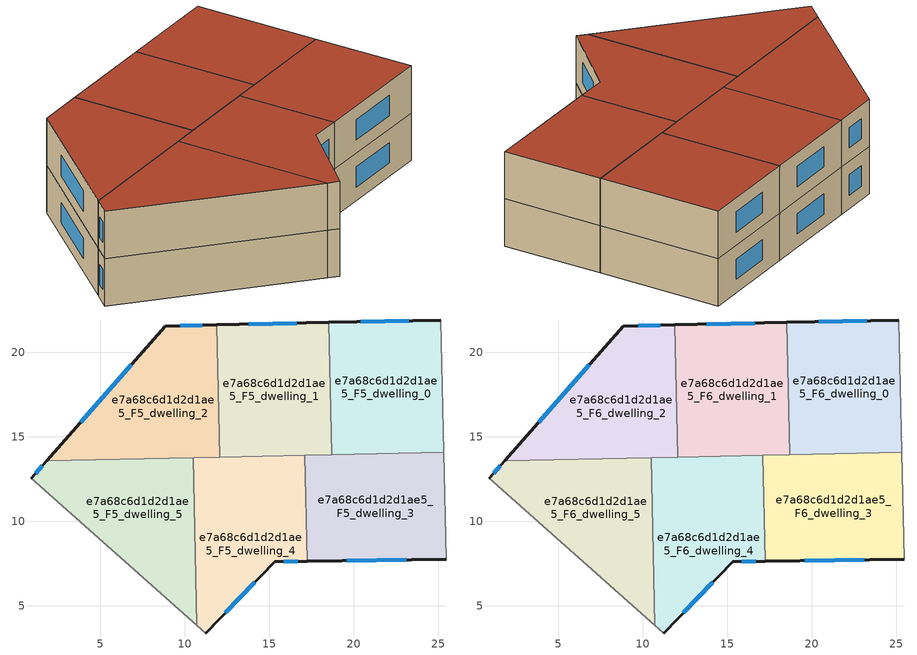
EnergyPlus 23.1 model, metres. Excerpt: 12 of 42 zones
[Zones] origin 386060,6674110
e7a68c6d1d2d1ae5_F5_dwelling_0
 floor to e7a68c6d1d2d1ae5_F4_dwelling_0 (EU_floor_Construction): 25.14,21.92 25.31,14.1 18.68,13.95 18.51,21.77 z15
 wall outside (EU_wall_Construction): 25.14,21.92 18.51,21.77 z15:18
 wall adiabatic (EU_wall_Construction): 25.31,14.1 25.14,21.92 z15:18
 wall to e7a68c6d1d2d1ae5_F5_dwelling_1 (EU_wall_Construction): 18.51,21.77 18.68,13.95 z15:18
 wall to e7a68c6d1d2d1ae5_F5_dwelling_3 (EU_wall_Construction): 18.68,13.95 25.31,14.1 z15:18
 window (EU_Window_Construction): 23.24,21.88 20.4,21.82 z15.86:17.14
e7a68c6d1d2d1ae5_F5_dwelling_1
 floor to e7a68c6d1d2d1ae5_F4_dwelling_1 (EU_floor_Construction): 18.51,21.77 18.68,13.95 12.05,13.81 11.88,21.63 z15
 wall outside (EU_wall_Construction): 18.51,21.77 11.88,21.63 z15:18
 wall to e7a68c6d1d2d1ae5_F5_dwelling_2 (EU_wall_Construction): 11.88,21.63 12.05,13.81 z15:18
 wall to e7a68c6d1d2d1ae5_F5_dwelling_4 (EU_wall_Construction): 12.05,13.81 17.09,13.92 z15:18
 wall to e7a68c6d1d2d1ae5_F5_dwelling_3 (EU_wall_Construction): 17.09,13.92 18.68,13.95 z15:18
 window (EU_Window_Construction): 16.61,21.73 13.77,21.67 z15.86:17.14
e7a68c6d1d2d1ae5_F5_dwelling_2
 floor to e7a68c6d1d2d1ae5_F4_dwelling_2 (EU_floor_Construction): 11.88,21.63 12.05,13.81 1.82,13.58 8.85,21.56 z15
 wall outside (EU_wall_Construction): 11.88,21.63 8.85,21.56 1.82,13.58 z15:18
 wall to e7a68c6d1d2d1ae5_F5_dwelling_5 (EU_wall_Construction): 1.82,13.58 10.49,13.77 z15:18
 wall to e7a68c6d1d2d1ae5_F5_dwelling_4 (EU_wall_Construction): 10.49,13.77 12.05,13.81 z15:18
 window (EU_Window_Construction): 6.84,19.28 3.83,15.86 / 11.01,21.61 9.71,21.58 z15.86:17.14
e7a68c6d1d2d1ae5_F5_dwelling_3
 floor to e7a68c6d1d2d1ae5_F4_dwelling_3 (EU_floor_Construction): 25.31,14.1 25.45,7.76 17.23,7.65 17.09,13.92 z15
 wall outside (EU_wall_Construction): 17.23,7.65 25.45,7.76 z15:18
 wall adiabatic (EU_wall_Construction): 25.45,7.76 25.31,14.1 z15:18
 wall to e7a68c6d1d2d1ae5_F5_dwelling_4 (EU_wall_Construction): 17.09,13.92 17.23,7.65 z15:18
 window (EU_Window_Construction): 19.58,7.68 23.1,7.73 z15.86:17.14
e7a68c6d1d2d1ae5_F5_dwelling_4
 floor to e7a68c6d1d2d1ae5_F4_dwelling_4 (EU_floor_Construction): 17.09,13.92 17.23,7.65 15.3,7.62 11.23,3.4 10.71,3.87 10.49,13.77 z15
 wall outside (EU_wall_Construction): 11.23,3.4 15.3,7.62 17.23,7.65 z15:18
 wall to e7a68c6d1d2d1ae5_F5_dwelling_5 (EU_wall_Construction): 10.49,13.77 10.71,3.87 z15:18
 wall adiabatic (EU_wall_Construction): 10.71,3.87 11.23,3.4 z15:18
 window (EU_Window_Construction): 15.85,7.63 16.68,7.64 / 12.4,4.61 14.14,6.42 z15.86:17.14
e7a68c6d1d2d1ae5_F5_dwelling_5
 floor to e7a68c6d1d2d1ae5_F4_dwelling_5 (EU_floor_Construction): 10.49,13.77 10.71,3.87 0.92,12.56 1.82,13.58 z15
 wall outside (EU_wall_Construction): 1.82,13.58 0.92,12.56 z15:18
 wall adiabatic (EU_wall_Construction): 0.92,12.56 10.71,3.87 z15:18
 window (EU_Window_Construction): 1.56,13.29 1.18,12.85 z15.86:17.14
e7a68c6d1d2d1ae5_F6_dwelling_0
 floor to e7a68c6d1d2d1ae5_F5_dwelling_0 (EU_floor_Construction): 25.14,21.92 25.31,14.1 18.68,13.95 18.51,21.77 z18
 wall outside (EU_wall_Construction): 25.14,21.92 18.51,21.77 z18:21
 wall adiabatic (EU_wall_Construction): 25.31,14.1 25.14,21.92 z18:21
 wall to e7a68c6d1d2d1ae5_F6_dwelling_1 (EU_wall_Construction): 18.51,21.77 18.68,13.95 z18:21
 wall to e7a68c6d1d2d1ae5_F6_dwelling_3 (EU_wall_Construction): 18.68,13.95 25.31,14.1 z18:21
 window (EU_Window_Construction): 23.24,21.88 20.4,21.82 z18.86:20.14
 roof outside (EU_roof_Construction): 25.31,14.1 25.14,21.92 18.51,21.77 18.68,13.95 z21
e7a68c6d1d2d1ae5_F6_dwelling_1
 floor to e7a68c6d1d2d1ae5_F5_dwelling_1 (EU_floor_Construction): 18.51,21.77 18.68,13.95 12.05,13.81 11.88,21.63 z18
 wall outside (EU_wall_Construction): 18.51,21.77 11.88,21.63 z18:21
 wall to e7a68c6d1d2d1ae5_F6_dwelling_2 (EU_wall_Construction): 11.88,21.63 12.05,13.81 z18:21
 wall to e7a68c6d1d2d1ae5_F6_dwelling_4 (EU_wall_Construction): 12.05,13.81 17.09,13.92 z18:21
 wall to e7a68c6d1d2d1ae5_F6_dwelling_3 (EU_wall_Construction): 17.09,13.92 18.68,13.95 z18:21
 window (EU_Window_Construction): 16.61,21.73 13.77,21.67 z18.86:20.14
 roof outside (EU_roof_Construction): 18.68,13.95 18.51,21.77 11.88,21.63 12.05,13.81 z21
e7a68c6d1d2d1ae5_F6_dwelling_2
 floor to e7a68c6d1d2d1ae5_F5_dwelling_2 (EU_floor_Construction): 11.88,21.63 12.05,13.81 1.82,13.58 8.85,21.56 z18
 wall outside (EU_wall_Construction): 11.88,21.63 8.85,21.56 1.82,13.58 z18:21
 wall to e7a68c6d1d2d1ae5_F6_dwelling_5 (EU_wall_Construction): 1.82,13.58 10.49,13.77 z18:21
 wall to e7a68c6d1d2d1ae5_F6_dwelling_4 (EU_wall_Construction): 10.49,13.77 12.05,13.81 z18:21
 window (EU_Window_Construction): 6.84,19.28 3.83,15.86 / 11.01,21.61 9.71,21.58 z18.86:20.14
 roof outside (EU_roof_Construction): 12.05,13.81 11.88,21.63 8.85,21.56 1.82,13.58 z21
e7a68c6d1d2d1ae5_F6_dwelling_3
 floor to e7a68c6d1d2d1ae5_F5_dwelling_3 (EU_floor_Construction): 25.31,14.1 25.45,7.76 17.23,7.65 17.09,13.92 z18
 wall outside (EU_wall_Construction): 17.23,7.65 25.45,7.76 z18:21
 wall adiabatic (EU_wall_Construction): 25.45,7.76 25.31,14.1 z18:21
 wall to e7a68c6d1d2d1ae5_F6_dwelling_4 (EU_wall_Construction): 17.09,13.92 17.23,7.65 z18:21
 window (EU_Window_Construction): 19.58,7.68 23.1,7.73 z18.86:20.14
 roof outside (EU_roof_Construction): 25.45,7.76 25.31,14.1 17.09,13.92 17.23,7.65 z21
e7a68c6d1d2d1ae5_F6_dwelling_4
 floor to e7a68c6d1d2d1ae5_F5_dwelling_4 (EU_floor_Construction): 17.09,13.92 17.23,7.65 15.3,7.62 11.23,3.4 10.71,3.87 10.49,13.77 z18
 wall outside (EU_wall_Construction): 11.23,3.4 15.3,7.62 17.23,7.65 z18:21
 wall to e7a68c6d1d2d1ae5_F6_dwelling_5 (EU_wall_Construction): 10.49,13.77 10.71,3.87 z18:21
 wall adiabatic (EU_wall_Construction): 10.71,3.87 11.23,3.4 z18:21
 window (EU_Window_Construction): 15.85,7.63 16.68,7.64 / 12.4,4.61 14.14,6.42 z18.86:20.14
 roof outside (EU_roof_Construction): 17.23,7.65 17.09,13.92 10.49,13.77 10.71,3.87 11.23,3.4 15.3,7.62 z21
e7a68c6d1d2d1ae5_F6_dwelling_5
 floor to e7a68c6d1d2d1ae5_F5_dwelling_5 (EU_floor_Construction): 10.49,13.77 10.71,3.87 0.92,12.56 1.82,13.58 z18
 wall outside (EU_wall_Construction): 1.82,13.58 0.92,12.56 z18:21
 wall adiabatic (EU_wall_Construction): 0.92,12.56 10.71,3.87 z18:21
 window (EU_Window_Construction): 1.56,13.29 1.18,12.85 z18.86:20.14
 roof outside (EU_roof_Construction): 10.71,3.87 10.49,13.77 1.82,13.58 0.92,12.56 z21
[Building]
EU S2 Campaign: North Axis=0; Terrain=City; Solar Distribution=FullExterior
[Site:Location]
Helsinki-Vantaa.AP: Latitude=60.317; Longitude=24.963; Time Zone=2; Elevation=54.6
[SizingPeriod:WeatherFileDays]
AnnualSizingPeriod: Begin Month=1; Begin Day of Month=1; End Month=12; End Day of Month=31; Day of Week for Start Day=Monday; Use Weather File Daylight Saving Period=No; Use Weather File Rain and Snow Indicators=No
[MATERIAL]
EU_InternalMass_Material: Roughness=MediumRough; Thickness=0.1; Conductivity=1; Density=1800; Specific Heat=900; Thermal Absorptance=0.9; Solar Absorptance=0.7; Visible Absorptance=0.7
[MATERIAL:NOMASS] Roughness=MediumRough; Thermal Absorptance=0.9; Solar Absorptance=0.7; Visible Absorptance=0.7
Name | Thermal Resistance
EU_wall_NoMass | 1.10183
EU_roof_NoMass; EU_floor_NoMass | 1.70606
[WINDOWMATERIAL:SIMPLEGLAZINGSYSTEM]
EU_Window_SimpleGlazing: UFactor=3.11035; Solar Heat Gain Coefficient=0.8; Visible Transmittance=0.8
[CONSTRUCTION]
EU_wall_Construction: EU_wall_NoMass
EU_roof_Construction: EU_roof_NoMass
EU_floor_Construction: EU_floor_NoMass
EU_Window_Construction: EU_Window_SimpleGlazing
EU_InternalMass_Construction: EU_InternalMass_Material
[ZONE] Type=1; Multiplier=1; Ceiling Height=autocalculate; Floor Area=autocalculate; Part of Total Floor Area=Yes
Name | Volume
e7a68c6d1d2d1ae5_F5_dwelling_0; e7a68c6d1d2d1ae5_F6_dwelling_0; e7a68c6d1d2d1ae5_F5_dwelling_5; e7a68c6d1d2d1ae5_F6_dwelling_5 | 155.651
e7a68c6d1d2d1ae5_F5_dwelling_1; e7a68c6d1d2d1ae5_F6_dwelling_1 | 155.661
e7a68c6d1d2d1ae5_F5_dwelling_2; e7a68c6d1d2d1ae5_F6_dwelling_2; e7a68c6d1d2d1ae5_F5_dwelling_4; e7a68c6d1d2d1ae5_F6_dwelling_4 | 155.667
e7a68c6d1d2d1ae5_F5_dwelling_3; e7a68c6d1d2d1ae5_F6_dwelling_3 | 155.659
[INTERNALMASS] Construction=EU_InternalMass_Construction
Name | Zone or ZoneList | Surface Area
e7a68c6d1d2d1ae5_F5_dwelling_0_EU_InternalMass | e7a68c6d1d2d1ae5_F5_dwelling_0 | 51.8834
e7a68c6d1d2d1ae5_F5_dwelling_1_EU_InternalMass | e7a68c6d1d2d1ae5_F5_dwelling_1 | 51.8866
e7a68c6d1d2d1ae5_F5_dwelling_2_EU_InternalMass | e7a68c6d1d2d1ae5_F5_dwelling_2 | 51.8892
e7a68c6d1d2d1ae5_F5_dwelling_3_EU_InternalMass | e7a68c6d1d2d1ae5_F5_dwelling_3 | 51.8865
e7a68c6d1d2d1ae5_F5_dwelling_4_EU_InternalMass | e7a68c6d1d2d1ae5_F5_dwelling_4 | 51.8896
e7a68c6d1d2d1ae5_F5_dwelling_5_EU_InternalMass | e7a68c6d1d2d1ae5_F5_dwelling_5 | 51.8835
e7a68c6d1d2d1ae5_F6_dwelling_0_EU_InternalMass | e7a68c6d1d2d1ae5_F6_dwelling_0 | 51.8834
e7a68c6d1d2d1ae5_F6_dwelling_1_EU_InternalMass | e7a68c6d1d2d1ae5_F6_dwelling_1 | 51.8866
e7a68c6d1d2d1ae5_F6_dwelling_2_EU_InternalMass | e7a68c6d1d2d1ae5_F6_dwelling_2 | 51.8892
e7a68c6d1d2d1ae5_F6_dwelling_3_EU_InternalMass | e7a68c6d1d2d1ae5_F6_dwelling_3 | 51.8865
e7a68c6d1d2d1ae5_F6_dwelling_4_EU_InternalMass | e7a68c6d1d2d1ae5_F6_dwelling_4 | 51.8896
e7a68c6d1d2d1ae5_F6_dwelling_5_EU_InternalMass | e7a68c6d1d2d1ae5_F6_dwelling_5 | 51.8835
[OTHEREQUIPMENT] Fuel Type=Electricity; Design Level Calculation Method=Watts/Area; Power per Zone Floor Area=1; Fraction Latent=0; Fraction Radiant=0; Fraction Lost=0; Carbon Dioxide Generation Rate=0; EndUse Subcategory=EU_Step8_InternalGains
Name | Zone or ZoneList or Space or SpaceList | Schedule
EU_Step8_InternalGain_e7a68c6d1d2d1ae5_F5_dwelling_0_f000 | e7a68c6d1d2d1ae5_F5_dwelling_0 | EU_Step8_GainSchedule_e7a68c6d1d2d1ae5_F5_dwelling_0_f000
EU_Step8_InternalGain_e7a68c6d1d2d1ae5_F5_dwelling_1_f000 | e7a68c6d1d2d1ae5_F5_dwelling_1 | EU_Step8_GainSchedule_e7a68c6d1d2d1ae5_F5_dwelling_1_f000
EU_Step8_InternalGain_e7a68c6d1d2d1ae5_F5_dwelling_2_f000 | e7a68c6d1d2d1ae5_F5_dwelling_2 | EU_Step8_GainSchedule_e7a68c6d1d2d1ae5_F5_dwelling_2_f000
EU_Step8_InternalGain_e7a68c6d1d2d1ae5_F5_dwelling_3_f000 | e7a68c6d1d2d1ae5_F5_dwelling_3 | EU_Step8_GainSchedule_e7a68c6d1d2d1ae5_F5_dwelling_3_f000
EU_Step8_InternalGain_e7a68c6d1d2d1ae5_F5_dwelling_4_f000 | e7a68c6d1d2d1ae5_F5_dwelling_4 | EU_Step8_GainSchedule_e7a68c6d1d2d1ae5_F5_dwelling_4_f000
EU_Step8_InternalGain_e7a68c6d1d2d1ae5_F5_dwelling_5_f000 | e7a68c6d1d2d1ae5_F5_dwelling_5 | EU_Step8_GainSchedule_e7a68c6d1d2d1ae5_F5_dwelling_5_f000
EU_Step8_InternalGain_e7a68c6d1d2d1ae5_F6_dwelling_0_f000 | e7a68c6d1d2d1ae5_F6_dwelling_0 | EU_Step8_GainSchedule_e7a68c6d1d2d1ae5_F6_dwelling_0_f000
EU_Step8_InternalGain_e7a68c6d1d2d1ae5_F6_dwelling_1_f000 | e7a68c6d1d2d1ae5_F6_dwelling_1 | EU_Step8_GainSchedule_e7a68c6d1d2d1ae5_F6_dwelling_1_f000
EU_Step8_InternalGain_e7a68c6d1d2d1ae5_F6_dwelling_2_f000 | e7a68c6d1d2d1ae5_F6_dwelling_2 | EU_Step8_GainSchedule_e7a68c6d1d2d1ae5_F6_dwelling_2_f000
EU_Step8_InternalGain_e7a68c6d1d2d1ae5_F6_dwelling_3_f000 | e7a68c6d1d2d1ae5_F6_dwelling_3 | EU_Step8_GainSchedule_e7a68c6d1d2d1ae5_F6_dwelling_3_f000
EU_Step8_InternalGain_e7a68c6d1d2d1ae5_F6_dwelling_4_f000 | e7a68c6d1d2d1ae5_F6_dwelling_4 | EU_Step8_GainSchedule_e7a68c6d1d2d1ae5_F6_dwelling_4_f000
EU_Step8_InternalGain_e7a68c6d1d2d1ae5_F6_dwelling_5_f000 | e7a68c6d1d2d1ae5_F6_dwelling_5 | EU_Step8_GainSchedule_e7a68c6d1d2d1ae5_F6_dwelling_5_f000
[ZONEVENTILATION:DESIGNFLOWRATE] Schedule=EU_AlwaysOn; Design Flow Rate Calculation Method=AirChanges/Hour; Air Changes per Hour=0.756316; Ventilation Type=Natural; Fan Pressure Rise=0; Fan Total Efficiency=1; Constant Term Coefficient=1; Temperature Term Coefficient=0; Velocity Term Coefficient=0; Velocity Squared Term Coefficient=0; Minimum Indoor Temperature=-100; Maximum Indoor Temperature=100; Delta Temperature=-100; Minimum Outdoor Temperature=-100; Maximum Outdoor Temperature=100; Maximum Wind Speed=40
Name | Zone or ZoneList or Space or SpaceList
EU_ConstantAir_e7a68c6d1d2d1ae5_F5_dwelling_0 | e7a68c6d1d2d1ae5_F5_dwelling_0
EU_ConstantAir_e7a68c6d1d2d1ae5_F5_dwelling_1 | e7a68c6d1d2d1ae5_F5_dwelling_1
EU_ConstantAir_e7a68c6d1d2d1ae5_F5_dwelling_2 | e7a68c6d1d2d1ae5_F5_dwelling_2
EU_ConstantAir_e7a68c6d1d2d1ae5_F5_dwelling_3 | e7a68c6d1d2d1ae5_F5_dwelling_3
EU_ConstantAir_e7a68c6d1d2d1ae5_F5_dwelling_4 | e7a68c6d1d2d1ae5_F5_dwelling_4
EU_ConstantAir_e7a68c6d1d2d1ae5_F5_dwelling_5 | e7a68c6d1d2d1ae5_F5_dwelling_5
EU_ConstantAir_e7a68c6d1d2d1ae5_F6_dwelling_0 | e7a68c6d1d2d1ae5_F6_dwelling_0
EU_ConstantAir_e7a68c6d1d2d1ae5_F6_dwelling_1 | e7a68c6d1d2d1ae5_F6_dwelling_1
EU_ConstantAir_e7a68c6d1d2d1ae5_F6_dwelling_2 | e7a68c6d1d2d1ae5_F6_dwelling_2
EU_ConstantAir_e7a68c6d1d2d1ae5_F6_dwelling_3 | e7a68c6d1d2d1ae5_F6_dwelling_3
EU_ConstantAir_e7a68c6d1d2d1ae5_F6_dwelling_4 | e7a68c6d1d2d1ae5_F6_dwelling_4
EU_ConstantAir_e7a68c6d1d2d1ae5_F6_dwelling_5 | e7a68c6d1d2d1ae5_F6_dwelling_5
[HVACTEMPLATE:THERMOSTAT] Constant Heating Setpoint=20; Constant Cooling Setpoint=50
EU_HeatOnly_e7a68c6d1d2d1ae5_F3_dwelling_3; EU_HeatOnly_e7a68c6d1d2d1ae5_F3_dwelling_4; EU_HeatOnly_e7a68c6d1d2d1ae5_F3_dwelling_5; EU_HeatOnly_e7a68c6d1d2d1ae5_F4_dwelling_0; EU_HeatOnly_e7a68c6d1d2d1ae5_F4_dwelling_1; EU_HeatOnly_e7a68c6d1d2d1ae5_F4_dwelling_2; EU_HeatOnly_e7a68c6d1d2d1ae5_F4_dwelling_3; EU_HeatOnly_e7a68c6d1d2d1ae5_F4_dwelling_4; EU_HeatOnly_e7a68c6d1d2d1ae5_F4_dwelling_5; EU_HeatOnly_e7a68c6d1d2d1ae5_F5_dwelling_0; EU_HeatOnly_e7a68c6d1d2d1ae5_F5_dwelling_1; EU_HeatOnly_e7a68c6d1d2d1ae5_F5_dwelling_2; EU_HeatOnly_e7a68c6d1d2d1ae5_F5_dwelling_3; EU_HeatOnly_e7a68c6d1d2d1ae5_F5_dwelling_4; EU_HeatOnly_e7a68c6d1d2d1ae5_F5_dwelling_5; EU_HeatOnly_e7a68c6d1d2d1ae5_F6_dwelling_0; EU_HeatOnly_e7a68c6d1d2d1ae5_F6_dwelling_1; EU_HeatOnly_e7a68c6d1d2d1ae5_F6_dwelling_2; EU_HeatOnly_e7a68c6d1d2d1ae5_F6_dwelling_3; EU_HeatOnly_e7a68c6d1d2d1ae5_F6_dwelling_4; EU_HeatOnly_e7a68c6d1d2d1ae5_F6_dwelling_5
[HVACTEMPLATE:ZONE:IDEALLOADSAIRSYSTEM] System Availability Schedule=EU_AlwaysOn; Maximum Heating Supply Air Temperature=50; Minimum Cooling Supply Air Temperature=13; Maximum Heating Supply Air Humidity Ratio=0.0156; Minimum Cooling Supply Air Humidity Ratio=0.0077; Heating Limit=NoLimit; Cooling Limit=NoLimit; Heating Availability Schedule=EU_AlwaysOn; Cooling Availability Schedule=EU_CoolingOff; Dehumidification Control Type=ConstantSensibleHeatRatio; Cooling Sensible Heat Ratio=0.7; Dehumidification Setpoint=60; Humidification Control Type=None; Humidification Setpoint=30; Outdoor Air Method=None; Outdoor Air Flow Rate per Person=0.00944; Outdoor Air Flow Rate per Zone Floor Area=0; Outdoor Air Flow Rate per Zone=0; Demand Controlled Ventilation Type=None; Outdoor Air Economizer Type=NoEconomizer; Heat Recovery Type=None; Sensible Heat Recovery Effectiveness=0.7; Latent Heat Recovery Effectiveness=0.65
Name | Template Thermostat
e7a68c6d1d2d1ae5_F5_dwelling_0 | EU_HeatOnly_e7a68c6d1d2d1ae5_F5_dwelling_0
e7a68c6d1d2d1ae5_F5_dwelling_1 | EU_HeatOnly_e7a68c6d1d2d1ae5_F5_dwelling_1
e7a68c6d1d2d1ae5_F5_dwelling_2 | EU_HeatOnly_e7a68c6d1d2d1ae5_F5_dwelling_2
e7a68c6d1d2d1ae5_F5_dwelling_3 | EU_HeatOnly_e7a68c6d1d2d1ae5_F5_dwelling_3
e7a68c6d1d2d1ae5_F5_dwelling_4 | EU_HeatOnly_e7a68c6d1d2d1ae5_F5_dwelling_4
e7a68c6d1d2d1ae5_F5_dwelling_5 | EU_HeatOnly_e7a68c6d1d2d1ae5_F5_dwelling_5
e7a68c6d1d2d1ae5_F6_dwelling_0 | EU_HeatOnly_e7a68c6d1d2d1ae5_F6_dwelling_0
e7a68c6d1d2d1ae5_F6_dwelling_1 | EU_HeatOnly_e7a68c6d1d2d1ae5_F6_dwelling_1
e7a68c6d1d2d1ae5_F6_dwelling_2 | EU_HeatOnly_e7a68c6d1d2d1ae5_F6_dwelling_2
e7a68c6d1d2d1ae5_F6_dwelling_3 | EU_HeatOnly_e7a68c6d1d2d1ae5_F6_dwelling_3
e7a68c6d1d2d1ae5_F6_dwelling_4 | EU_HeatOnly_e7a68c6d1d2d1ae5_F6_dwelling_4
e7a68c6d1d2d1ae5_F6_dwelling_5 | EU_HeatOnly_e7a68c6d1d2d1ae5_F6_dwelling_5
[SIZING:ZONE] Zone Cooling Design Supply Air Temperature Input Method=SupplyAirTemperature; Zone Cooling Design Supply Air Temperature=13; Zone Heating Design Supply Air Temperature Input Method=SupplyAirTemperature; Zone Heating Design Supply Air Temperature=50; Zone Cooling Design Supply Air Humidity Ratio=0.008; Zone Heating Design Supply Air Humidity Ratio=0.008; Cooling Design Air Flow Method=DesignDay; Cooling Design Air Flow Rate=0; Cooling Minimum Air Flow per Zone Floor Area=0.000762; Cooling Minimum Air Flow=0; Cooling Minimum Air Flow Fraction=0.2; Heating Design Air Flow Method=DesignDay; Heating Design Air Flow Rate=0; Heating Maximum Air Flow per Zone Floor Area=0.002032; Heating Maximum Air Flow=0.141576; Heating Maximum Air Flow Fraction=0.3; Account for Dedicated Outdoor Air System=No; Dedicated Outdoor Air System Control Strategy=NeutralSupplyAir; Dedicated Outdoor Air Low Setpoint Temperature for Design=autosize; Dedicated Outdoor Air High Setpoint Temperature for Design=autosize; Zone Load Sizing Method=Sensible Load Only No Latent Load; Zone Latent Cooling Design Supply Air Humidity Ratio Input Method=HumidityRatioDifference; Zone Cooling Design Supply Air Humidity Ratio Difference=0.005; Zone Latent Heating Design Supply Air Humidity Ratio Input Method=HumidityRatioDifference; Zone Humidification Design Supply Air Humidity Ratio Difference=0.005
e7a68c6d1d2d1ae5_F5_dwelling_0; e7a68c6d1d2d1ae5_F5_dwelling_1; e7a68c6d1d2d1ae5_F5_dwelling_2; e7a68c6d1d2d1ae5_F5_dwelling_3; e7a68c6d1d2d1ae5_F5_dwelling_4; e7a68c6d1d2d1ae5_F5_dwelling_5; e7a68c6d1d2d1ae5_F6_dwelling_0; e7a68c6d1d2d1ae5_F6_dwelling_1; e7a68c6d1d2d1ae5_F6_dwelling_2; e7a68c6d1d2d1ae5_F6_dwelling_3; e7a68c6d1d2d1ae5_F6_dwelling_4; e7a68c6d1d2d1ae5_F6_dwelling_5
[SCHEDULE:CONSTANT]
Name | Hourly Value
EU_AlwaysOn | 1
EU_CoolingOff | 0
[SCHEDULE:FILE] Column Number=1; Rows to Skip at Top=0; Number of Hours of Data=8760; Column Separator=Comma; Interpolate to Timestep=No; Minutes per Item=60; Adjust Schedule for Daylight Savings=Yes
Name | File
EU_Step8_GainSchedule_e7a68c6d1d2d1ae5_F5_dwelling_0_f000 | ../../schedules/e7a68c6d1d2d1ae5/e7a68c6d1d2d1ae5_F5_dwelling_0_f000_gain.csv
EU_Step8_GainSchedule_e7a68c6d1d2d1ae5_F5_dwelling_1_f000 | ../../schedules/e7a68c6d1d2d1ae5/e7a68c6d1d2d1ae5_F5_dwelling_1_f000_gain.csv
EU_Step8_GainSchedule_e7a68c6d1d2d1ae5_F5_dwelling_2_f000 | ../../schedules/e7a68c6d1d2d1ae5/e7a68c6d1d2d1ae5_F5_dwelling_2_f000_gain.csv
EU_Step8_GainSchedule_e7a68c6d1d2d1ae5_F5_dwelling_3_f000 | ../../schedules/e7a68c6d1d2d1ae5/e7a68c6d1d2d1ae5_F5_dwelling_3_f000_gain.csv
EU_Step8_GainSchedule_e7a68c6d1d2d1ae5_F5_dwelling_4_f000 | ../../schedules/e7a68c6d1d2d1ae5/e7a68c6d1d2d1ae5_F5_dwelling_4_f000_gain.csv
EU_Step8_GainSchedule_e7a68c6d1d2d1ae5_F5_dwelling_5_f000 | ../../schedules/e7a68c6d1d2d1ae5/e7a68c6d1d2d1ae5_F5_dwelling_5_f000_gain.csv
EU_Step8_GainSchedule_e7a68c6d1d2d1ae5_F6_dwelling_0_f000 | ../../schedules/e7a68c6d1d2d1ae5/e7a68c6d1d2d1ae5_F6_dwelling_0_f000_gain.csv
EU_Step8_GainSchedule_e7a68c6d1d2d1ae5_F6_dwelling_1_f000 | ../../schedules/e7a68c6d1d2d1ae5/e7a68c6d1d2d1ae5_F6_dwelling_1_f000_gain.csv
EU_Step8_GainSchedule_e7a68c6d1d2d1ae5_F6_dwelling_2_f000 | ../../schedules/e7a68c6d1d2d1ae5/e7a68c6d1d2d1ae5_F6_dwelling_2_f000_gain.csv
EU_Step8_GainSchedule_e7a68c6d1d2d1ae5_F6_dwelling_3_f000 | ../../schedules/e7a68c6d1d2d1ae5/e7a68c6d1d2d1ae5_F6_dwelling_3_f000_gain.csv
EU_Step8_GainSchedule_e7a68c6d1d2d1ae5_F6_dwelling_4_f000 | ../../schedules/e7a68c6d1d2d1ae5/e7a68c6d1d2d1ae5_F6_dwelling_4_f000_gain.csv
EU_Step8_GainSchedule_e7a68c6d1d2d1ae5_F6_dwelling_5_f000 | ../../schedules/e7a68c6d1d2d1ae5/e7a68c6d1d2d1ae5_F6_dwelling_5_f000_gain.csv
